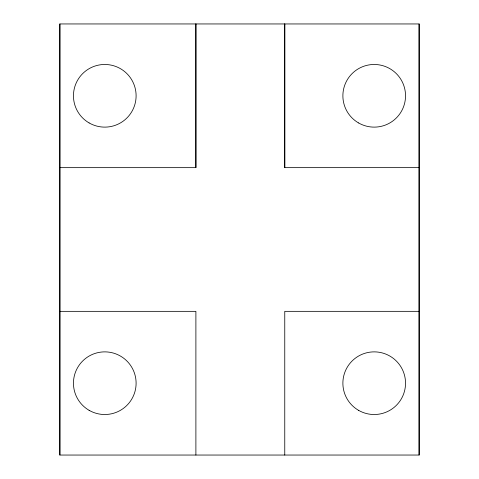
<?xml version="1.0" encoding="UTF-8"?>
<svg xmlns="http://www.w3.org/2000/svg" width="479" height="479" viewBox="0 0 479 479"><rect width="100%" height="100%" fill="white"/><g stroke="black" fill="none" stroke-linecap="round" stroke-linejoin="round"><path stroke-width="0.72" d="M59.875 455.038L59.875 23.95L419.119 23.956L419.125 455.038L59.881 455.05L59.875 23.956M195.893 455.038L195.893 311.344L59.881 311.344M195.893 167.65L195.893 23.956L195.893 167.65L59.881 167.65M284.76 455.038L284.76 311.344L419.125 311.338M284.76 167.65L284.76 23.956L284.76 167.65L419.125 167.644M419.113 455.038L419.113 23.95M358.543 122.929A31.327 31.327 0 0 0 405.533 95.8A31.327 31.327 0 0 0 358.543 68.671A31.327 31.327 0 0 0 358.543 122.929M358.543 410.323A31.327 31.327 0 0 0 405.533 383.194A31.327 31.327 0 0 0 358.543 356.065A31.327 31.327 0 0 0 358.543 410.323M89.118 410.323A31.327 31.327 0 0 0 136.108 383.194A31.327 31.327 0 0 0 89.118 356.065A31.327 31.327 0 0 0 89.118 410.323M89.118 122.929A31.327 31.327 0 0 0 136.108 95.8A31.327 31.327 0 0 0 89.118 68.671A31.327 31.327 0 0 0 89.118 122.929"/></g></svg>
